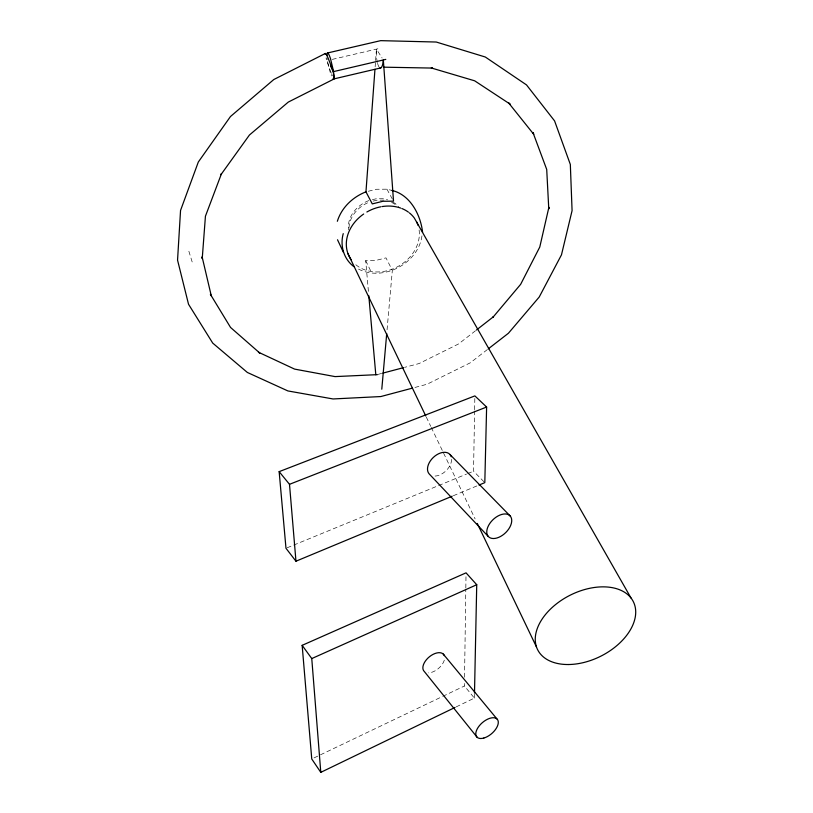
<?xml version="1.0" encoding="UTF-8"?>
<svg xmlns="http://www.w3.org/2000/svg" width="813" height="813" viewBox="0 0 813 813"><rect width="100%" height="100%" fill="white"/><g stroke="black" fill="none" stroke-linecap="round" stroke-linejoin="round"><path stroke-width="0.61" stroke-dasharray="4.07 3.05" d="M456.184 706.893L474.386 698.093L464.426 685.999L464.457 683.489M464.548 677.199L465.808 589.191M465.829 587.941L466.022 574.11M483.948 481.753L473.542 471.194L474.599 410.961M474.629 409.701L474.873 395.901M474.386 698.093L474.467 694.312M375.139 66.798L375.515 61.747M375.606 60.487L376.439 49.115L382.08 57.997M387.059 329.773L392.333 270.343L385.992 257.873L375.85 260.434L365.698 260.658L368.472 292.009M349.011 227.691C349.58 215.831 358.868 206.146 369.539 202M421.967 235.882C418.136 263.686 382.923 282.07 358.045 268.859M475.483 330.759L458.613 343.919L419.061 363.553L404.569 367.374M487.373 349.56L470.331 362.781L427.038 384.244L414.874 387.476M368.797 200.587C357.151 205.018 346.745 216.766 348.553 229.825M314.031 757.899L441.642 696.893M442.78 696.345L464.426 685.999M453.339 495.727L477.82 485.544M287.152 547.779L466.51 474.091M467.678 473.603L473.542 471.194M378.004 374.387L381.632 373.431M372.405 199.703L376.023 198.809L383.208 198.748L387.649 199.846M373.157 201.106L376.765 200.222L383.97 200.15M368.299 191.258L376.48 189.256L386.937 189.185L391.775 190.394M332.283 59.39L378.878 48.546M392.699 202.02L395.525 203.636L398.949 207.305M391.581 202.346L396.297 205.039M386.937 189.185L392.323 198.992M365.698 260.658L371.805 273.198M426.337 417.16L430.727 426.307M431.276 427.445L475.107 518.897M331.328 73.211L328.95 67.062A13.303 1.199 70.5 0 1 326.033 57.896M188.87 251.258L192.884 264.225M327.568 61.605L330.474 73.414A13.801 2.043 77.1 0 0 331.399 75.914M327.019 57.662L327.253 59.573M419.102 229.937A37.896 31.372 -28.4 0 1 397.029 266.999A37.896 31.372 -28.4 0 1 354.366 263.422M378.939 66.818A13.526 3.526 87.6 0 1 377.578 63.363M377.354 62.449A13.526 3.526 87.6 0 1 376.439 49.115M332.426 75.67A13.689 1.23 70.5 0 1 331.704 74.095M444.305 660.156A12.896 7.398 -40.6 0 1 428.4 672.869M451.642 459.375A14.228 9.207 -44 0 1 433.603 476.032"/><path stroke-width="1.22" d="M474.497 693.052L476.733 584.73L466.042 572.85L302.151 645.339L311.755 758.986L320.789 772.35L455.046 707.442M452.17 496.215L295.962 561.204L285.983 548.267L279.154 471.642L474.873 395.901L486.621 407.039L484.812 482.637L478.989 485.056M326.887 55.365L327.344 53.018L380.687 40.65L436.246 42.032L485.32 57.022L526.509 84.908L554.578 120.903L570.33 164.45L572.078 210.638L561.468 254.855L539.212 297.03L508.43 333.239L488.379 348.787M379.854 67.825A13.526 3.526 87.6 0 0 383.33 59.969L393.522 201.167L382.933 201.268L372.283 203.9L365.962 191.838L374.956 69.329M381.785 389.214L386.724 333.574M325.271 54.176L325.352 53.475L273.788 79.542L230.475 116.523L198.311 162.031L180.547 210.425L177.549 260.13L188.525 304.245L212.721 343.096L247.365 372.466L287.883 390.931L333.045 398.959L380.809 396.551L412.445 388.126M343.238 233.636C339.875 245.628 343.767 259.123 353.899 266.654M337.344 221.278C341.602 207.559 352.761 197.01 365.962 191.838M476.469 329.987L493.339 316.826L492.973 317.253L520.645 284.337L539.781 247.03L548.877 207.356L548.775 208.9L546.712 169.45L533.013 132.641L533.755 134.308L508.684 102.977L510.056 104.094L474.66 80.812L431.266 67.957L432.526 68.079L383.929 67.184M320.789 772.35L311.765 658.571L476.733 584.73M279.154 471.642L289.499 484.314L486.621 407.039M382.842 373.116L403.37 367.7M385.799 59.39L333.604 71.595L330.495 66.056M380.779 67.916L334.448 78.78L288.31 102.072L249.428 135.019L220.923 174.683L221.502 173.626L205.435 216.207L202.234 258.575L202.112 256.847L211.278 295.8L210.354 294.235M377.415 374.651L335.058 376.602L294.591 369.102L258.443 352.212L259.764 353.035L230.546 327.446L211.004 295.312M391.775 190.394C410.189 194.571 420.697 214.927 422.587 232.355M450.056 454.599L510.29 516.103A15 9.065 -44 0 1 498.796 537.322A15 9.065 -44 0 1 488.664 525.3A15 9.065 -44 0 1 510.29 516.103M488.298 536.489L429.162 473.888A14.228 9.207 -44 0 1 434.935 456.042A14.228 9.207 -44 0 1 451.245 456.733M443.227 654.038L496.946 718.926M477.211 737.35L424.376 671.568A12.896 7.398 -40.6 0 1 429.549 656.66A12.896 7.398 -40.6 0 1 444.315 655.644M302.151 645.339L311.765 658.571M631 597.992L414.315 218.016A37.896 31.372 -28.4 0 0 409.356 212.864M347.984 253.676L425.788 416.012M477.302 523.47L536.478 646.945M337.517 239.764L343.371 252.243M368.807 295.769L375.809 374.783M289.499 484.314L295.962 561.204M416.734 222.051A37.896 31.372 -28.4 0 1 418.045 225.323M351.287 259.875A37.896 31.372 -28.4 0 1 363.675 214.012M366.866 212A37.896 31.372 -28.4 0 1 380.901 206.776M382.11 206.563A37.896 31.372 -28.4 0 1 400.697 208.077M401.876 208.524A37.896 31.372 -28.4 0 1 408.4 212.132M327.344 53.018A13.791 2.043 77.1 0 1 330.464 58.506L333.604 71.595L333.584 78.983A13.801 2.043 77.1 0 1 333.005 78.8M325.352 53.475A13.689 1.23 70.5 0 1 328.462 58.973L330.881 65.223A13.313 1.199 70.5 0 1 334.346 76.686L334.448 78.78A13.689 1.23 70.5 0 1 334.031 78.566M568.297 664.526A53.536 34.126 -26.7 0 0 634.953 605.99A53.536 34.126 -26.7 0 0 553.196 606.569A53.536 34.126 -26.7 0 0 568.297 664.526M483.816 738.052A13.526 7.195 -40.9 0 0 497.993 720.501A13.526 7.195 -40.9 0 0 479.324 725.775A13.526 7.195 -40.9 0 0 483.816 738.052"/></g></svg>
